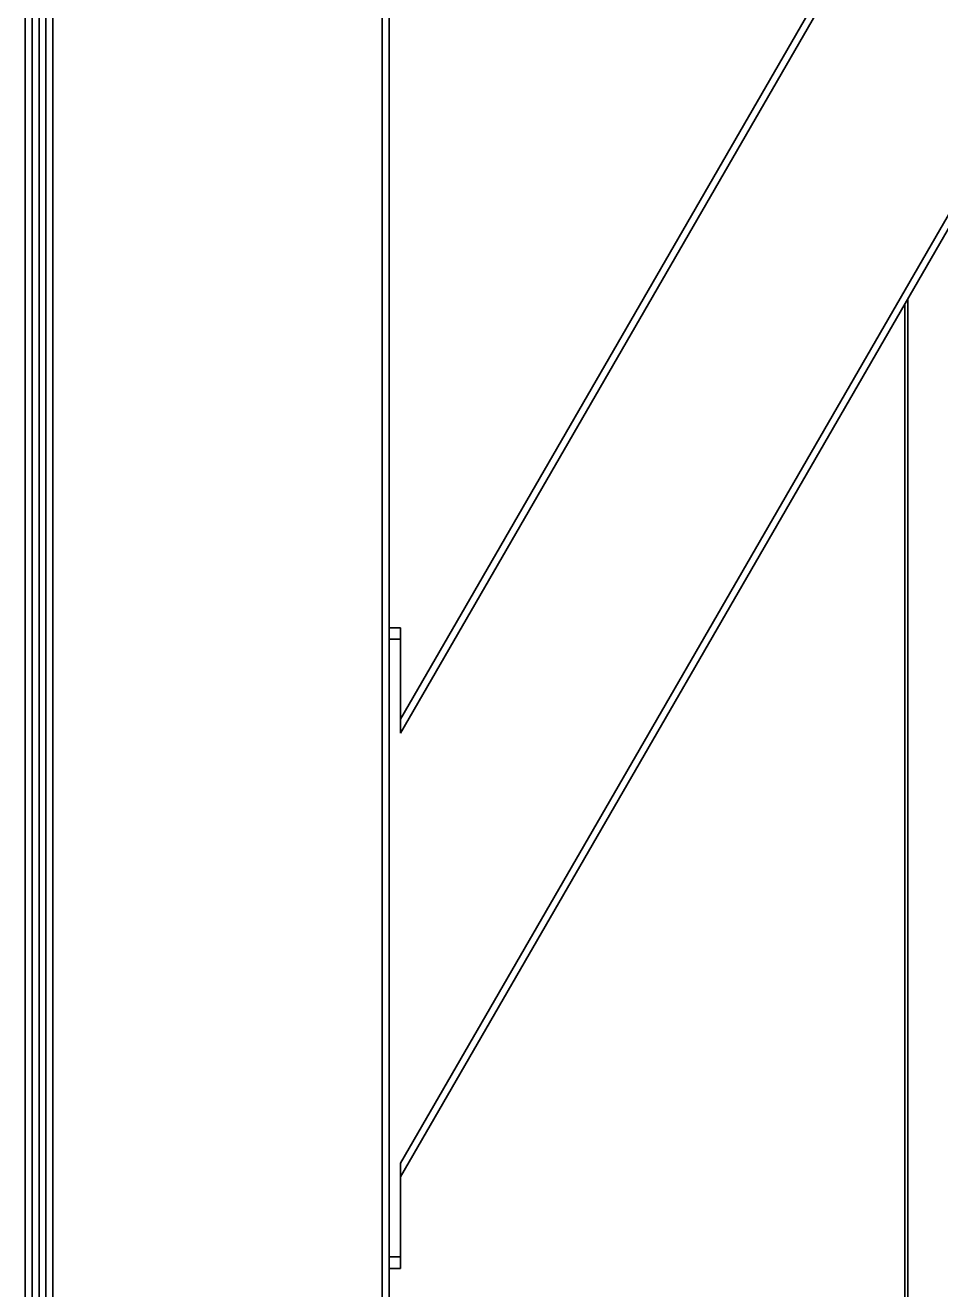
# Model space of a CAD drawing. Header units: millimetres. Extents: x 32496 to 166256, y 3504 to 23939.
# Drawn here: x 36322 to 36722, y 12476 to 13029 of the extents above; entities that cross this region are included whole.
import ezdxf

# ---------------------------------------------------------------- set-up
doc = ezdxf.new("R2010")
doc.units = ezdxf.units.MM
doc.layers.get('0').update_dxf_attribs({"lineweight": 35})

msp = doc.modelspace()

# ---------------------------------------------------------------- linework, layer by layer
at = {"color": 7, "linetype": 'Continuous'}
for p, q in [((36331.352, 13442.575), (36331.352, 10782.575)), ((36322.352, 10877.575), (36322.352, 13396.575)), ((36325.352, 10877.575), (36325.352, 13396.575)), ((36481.352, 13396.575), (36481.352, 12765.112)), ((36486.352, 12725.55), (36870.882, 13391.575)), ((36486.352, 12525.55), (36986.352, 13391.575)), ((36706.652, 12180.225), (36706.652, 12907.121)), ((36481.352, 12765.55), (36486.352, 12765.55)), ((36481.352, 12485.989), (36481.352, 12765.112)), ((36486.352, 12719.55), (36486.352, 12765.55)), ((36486.352, 12485.55), (36486.352, 12531.55)), ((36481.352, 12485.989), (36481.352, 11788.162)), ((36481.352, 12485.55), (36486.352, 12485.55))]:
    msp.add_line(p, q, dxfattribs=at)
at = {"color": 9, "linetype": 'Continuous'}
for p, q in [((36334.352, 13442.575), (36334.352, 10782.575)), ((36478.352, 13442.575), (36478.352, 10782.575)), ((36328.352, 13391.575), (36328.352, 10882.575)), ((36486.352, 12719.55), (36874.346, 13391.575)), ((36486.352, 12531.55), (36982.887, 13391.575)), ((36708.052, 12909.546), (36708.052, 12180.225)), ((36481.352, 12760.55), (36486.352, 12760.55)), ((36481.352, 12490.55), (36486.352, 12490.55))]:
    msp.add_line(p, q, dxfattribs=at)

doc.saveas('drawing.dxf')
